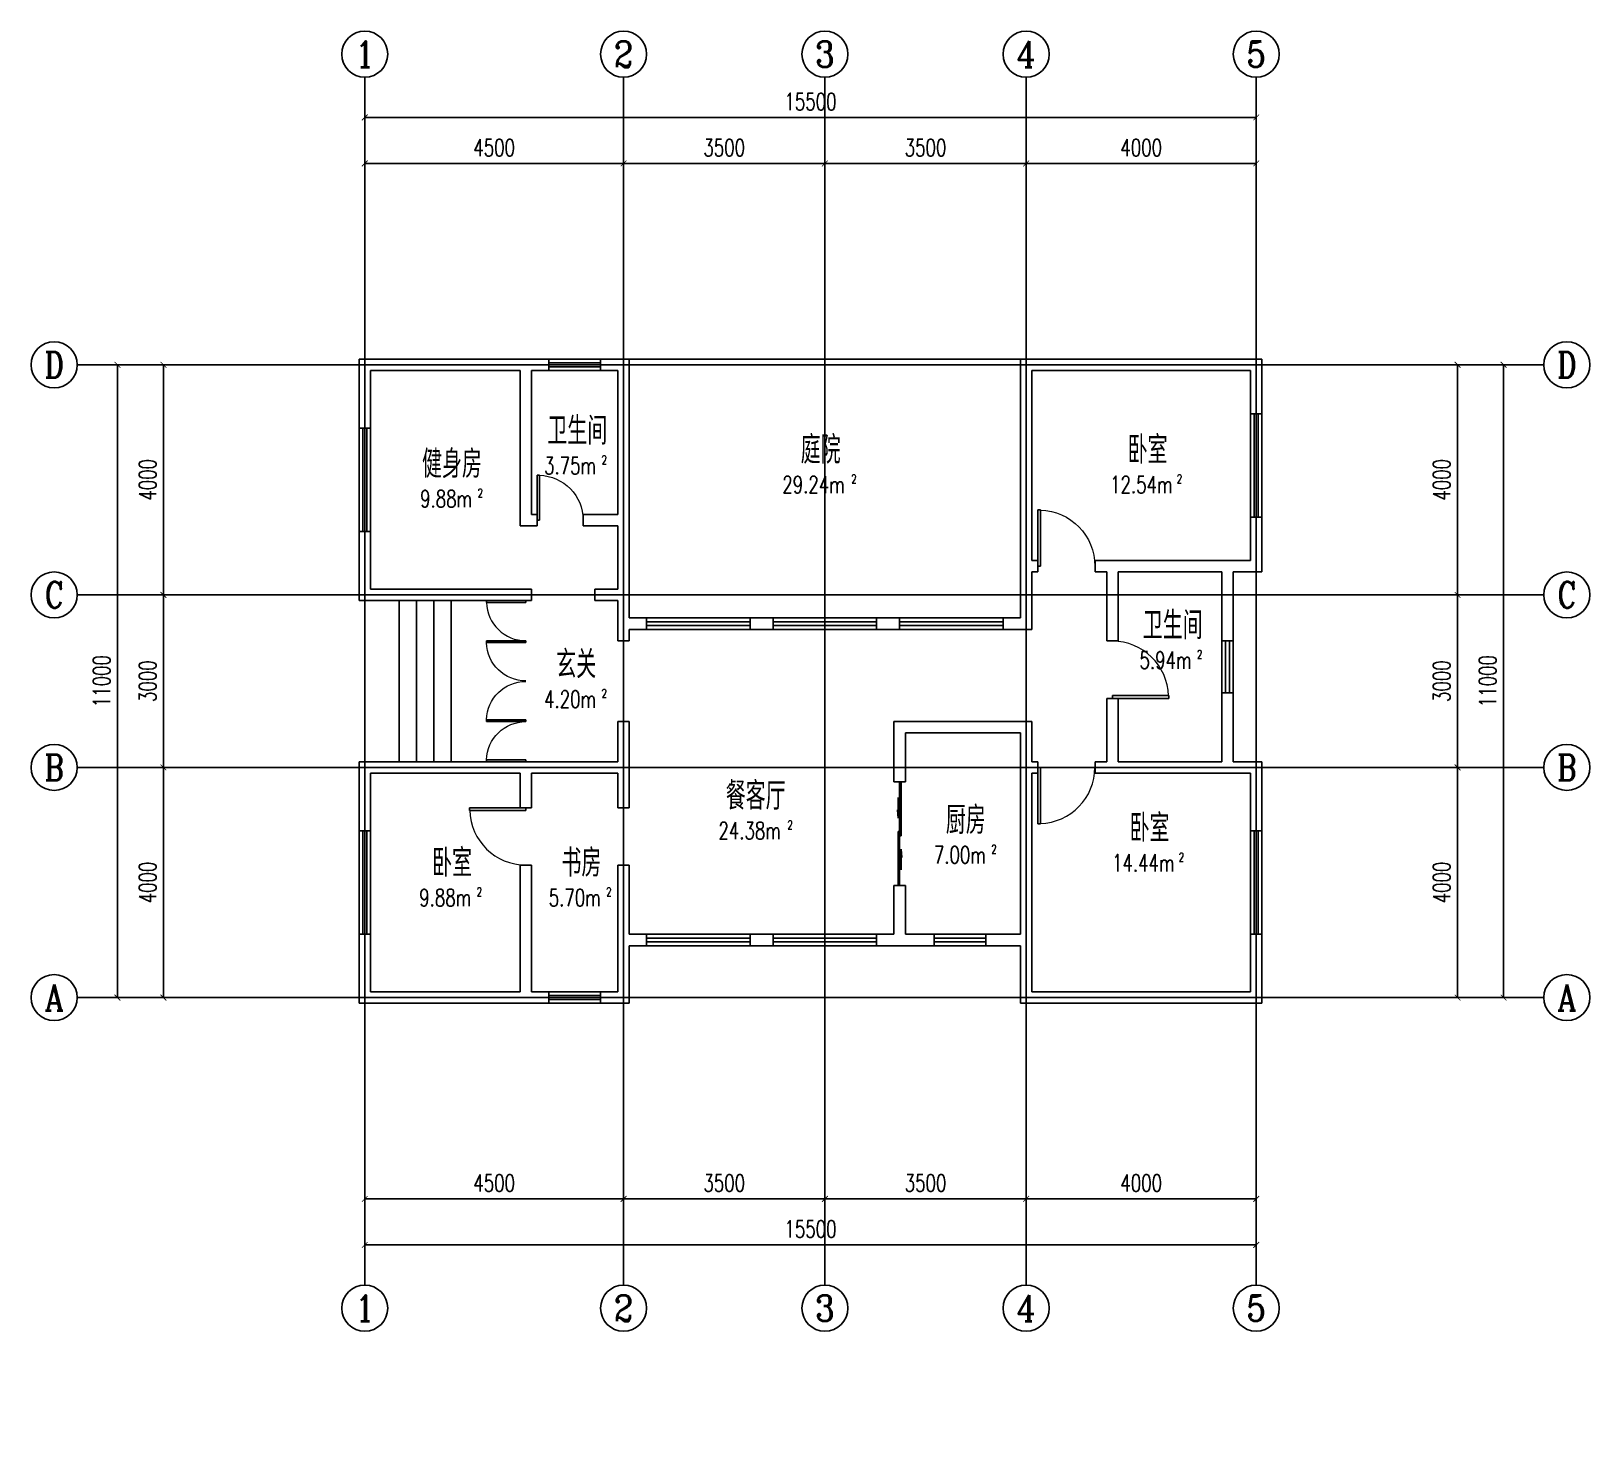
# Model space of a CAD drawing. Header units: millimetres. Extents: x -5963 to 21137, y 5826 to 30332.
import ezdxf
from ezdxf.enums import TextEntityAlignment as Align

# ---------------------------------------------------------------- set-up
doc = ezdxf.new("R2010")
doc.units = ezdxf.units.MM
doc.linetypes.add('DASH', pattern=[0.35, 0.25, -0.1])
for name, color, linetype in [('HT-A-AXIS-F01-NEW', 3, 'Continuous'), ('HT-A-AXIS-TEXT-F01-NEW', 7, 'Continuous'), ('HT-A-NOPLOT-F01-NEW', 1, 'Continuous'), ('HT-A-ROOM-F01-NEW', 7, 'Continuous'), ('HT-A-WALL-F01-NEW', 9, 'Continuous'), ('HT-A-WIND-F01-NEW', 4, 'Continuous')]:
    doc.layers.add(name, color=color, linetype=linetype)
doc.styles.add('_TCH_AXIS', font='COMPLEX', dxfattribs={"bigfont": 'GBCBIG'})
doc.styles.add('_TCH_DIM_T3', font='SIMPLEX', dxfattribs={"width": 0.71, "bigfont": 'GBCBIG'})
doc.styles.add('_TCH_SPACE', font='SIMPLEX', dxfattribs={"bigfont": 'GBCBIG'})
doc.styles.add('COMPLEX', font='COMPLEX')
doc.dimstyles.new('_TCH_ARCH&&100', dxfattribs={"dimtxt": 297.5, "dimasz": 100, "dimexe": 250, "dimexo": 300, "dimgap": 126.25, "dimtad": 1, "dimdec": 0, "dimzin": 0, "dimdsep": 46, "dimtxsty": '_TCH_DIM_T3', "dimblk": 'ARCHTICK', "dimcen": 0.09, "dimclrt": 7, "dimazin": 2, "dimtfac": 1, "dimtdec": 0, "dimtix": 1, "dimtmove": 2, "dimatfit": 3, "dimfxl": 100, "dimtolj": 1, "dimtzin": 0, "dimarcsym": 0})

# ---------------------------------------------------------------- blocks, each defined once
blk = doc.blocks.new('_ArchTick')
at = {"color": 0, "linetype": 'ByBlock', "const_width": 0.15}
blk.add_lwpolyline([(-0.5, -0.5), (0.5, 0.5)], dxfattribs=at)
blk = doc.blocks.new('*D9')
at = {"layer": 'Defpoints', "color": 0, "transparency": 16777216}
for p in [(16337.28, 17532.46), (18837.28, 17532.46), (16337.28, 13532.46)]:
    blk.add_point(p, dxfattribs=at)
at = {"layer": 'HT-A-AXIS-F01-NEW', "color": 0, "lineweight": -2, "transparency": 16777216}
for p, q in [((16637.28, 17532.46), (19087.28, 17532.46)), ((18837.28, 13532.46), (18837.28, 17532.46)), ((16637.28, 13532.46), (19087.28, 13532.46))]:
    blk.add_line(p, q, dxfattribs=at)
at = {"layer": 'HT-A-AXIS-F01-NEW', "color": 0, "lineweight": -2, "transparency": 16777216, "xscale": 100, "yscale": 100, "zscale": 100}
for p, rotation in [((18837.28, 17532.46), 90), ((18837.28, 13532.46), 270)]:
    blk.add_blockref('_ArchTick', p, dxfattribs=dict(at, rotation=rotation))
at = {"layer": 'HT-A-AXIS-F01-NEW', "color": 7, "transparency": 16777216, "insert": (18562.28, 15532.46), "char_height": 297.5, "attachment_point": 5, "rotation": 90, "style": '_TCH_DIM_T3'}
blk.add_mtext('\\A1;4000', dxfattribs=at)
blk = doc.blocks.new('*D10')
at = {"layer": 'Defpoints', "color": 0, "transparency": 16777216}
for p in [(16337.28, 20532.46), (18837.28, 20532.46), (16337.28, 17532.46)]:
    blk.add_point(p, dxfattribs=at)
at = {"layer": 'HT-A-AXIS-F01-NEW', "color": 0, "lineweight": -2, "transparency": 16777216}
for p, q in [((16637.28, 20532.46), (19087.28, 20532.46)), ((18837.28, 17532.46), (18837.28, 20532.46)), ((16637.28, 17532.46), (19087.28, 17532.46))]:
    blk.add_line(p, q, dxfattribs=at)
at = {"layer": 'HT-A-AXIS-F01-NEW', "color": 0, "lineweight": -2, "transparency": 16777216, "xscale": 100, "yscale": 100, "zscale": 100}
for p, rotation in [((18837.28, 20532.46), 90), ((18837.28, 17532.46), 270)]:
    blk.add_blockref('_ArchTick', p, dxfattribs=dict(at, rotation=rotation))
at = {"layer": 'HT-A-AXIS-F01-NEW', "color": 7, "transparency": 16777216, "insert": (18562.28, 19032.46), "char_height": 297.5, "attachment_point": 5, "rotation": 90, "style": '_TCH_DIM_T3'}
blk.add_mtext('\\A1;3000', dxfattribs=at)
blk = doc.blocks.new('*D11')
at = {"layer": 'Defpoints', "color": 0, "transparency": 16777216}
for p in [(16337.28, 24532.46), (18837.28, 24532.46), (16337.28, 20532.46)]:
    blk.add_point(p, dxfattribs=at)
at = {"layer": 'HT-A-AXIS-F01-NEW', "color": 0, "lineweight": -2, "transparency": 16777216}
for p, q in [((16637.28, 24532.46), (19087.28, 24532.46)), ((18837.28, 20532.46), (18837.28, 24532.46)), ((16637.28, 20532.46), (19087.28, 20532.46))]:
    blk.add_line(p, q, dxfattribs=at)
at = {"layer": 'HT-A-AXIS-F01-NEW', "color": 0, "lineweight": -2, "transparency": 16777216, "xscale": 100, "yscale": 100, "zscale": 100}
for p, rotation in [((18837.28, 24532.46), 90), ((18837.28, 20532.46), 270)]:
    blk.add_blockref('_ArchTick', p, dxfattribs=dict(at, rotation=rotation))
at = {"layer": 'HT-A-AXIS-F01-NEW', "color": 7, "transparency": 16777216, "insert": (18562.28, 22532.46), "char_height": 297.5, "attachment_point": 5, "rotation": 90, "style": '_TCH_DIM_T3'}
blk.add_mtext('\\A1;4000', dxfattribs=at)
blk = doc.blocks.new('*D12')
at = {"layer": 'Defpoints', "color": 0, "transparency": 16777216}
for p in [(16337.28, 24532.46), (19637.28, 24532.46), (16337.28, 13532.46)]:
    blk.add_point(p, dxfattribs=at)
at = {"layer": 'HT-A-AXIS-F01-NEW', "color": 0, "lineweight": -2, "transparency": 16777216}
for p, q in [((16637.28, 24532.46), (19887.28, 24532.46)), ((19637.28, 13532.46), (19637.28, 24532.46)), ((16637.28, 13532.46), (19887.28, 13532.46))]:
    blk.add_line(p, q, dxfattribs=at)
at = {"layer": 'HT-A-AXIS-F01-NEW', "color": 0, "lineweight": -2, "transparency": 16777216, "xscale": 100, "yscale": 100, "zscale": 100}
for p, rotation in [((19637.28, 24532.46), 90), ((19637.28, 13532.46), 270)]:
    blk.add_blockref('_ArchTick', p, dxfattribs=dict(at, rotation=rotation))
at = {"layer": 'HT-A-AXIS-F01-NEW', "color": 7, "transparency": 16777216, "insert": (19362.28, 19032.46), "char_height": 297.5, "attachment_point": 5, "rotation": 90, "style": '_TCH_DIM_T3'}
blk.add_mtext('\\A1;11000', dxfattribs=at)
blk = doc.blocks.new('*D13')
at = {"layer": 'Defpoints', "color": 0, "transparency": 16777216}
for p in [(-3662.72, 17532.46), (-1162.72, 17532.46), (-1162.72, 13532.46)]:
    blk.add_point(p, dxfattribs=at)
at = {"layer": 'HT-A-AXIS-F01-NEW', "color": 0, "lineweight": -2, "transparency": 16777216}
for p, q in [((-1462.72, 17532.46), (-3912.72, 17532.46)), ((-3662.72, 13532.46), (-3662.72, 17532.46)), ((-1462.72, 13532.46), (-3912.72, 13532.46))]:
    blk.add_line(p, q, dxfattribs=at)
at = {"layer": 'HT-A-AXIS-F01-NEW', "color": 0, "lineweight": -2, "transparency": 16777216, "xscale": 100, "yscale": 100, "zscale": 100}
for p, rotation in [((-3662.72, 17532.46), 90), ((-3662.72, 13532.46), 270)]:
    blk.add_blockref('_ArchTick', p, dxfattribs=dict(at, rotation=rotation))
at = {"layer": 'HT-A-AXIS-F01-NEW', "color": 7, "transparency": 16777216, "insert": (-3937.72, 15532.46), "char_height": 297.5, "attachment_point": 5, "rotation": 90, "style": '_TCH_DIM_T3'}
blk.add_mtext('\\A1;4000', dxfattribs=at)
blk = doc.blocks.new('*D14')
at = {"layer": 'Defpoints', "color": 0, "transparency": 16777216}
for p in [(-3662.72, 20532.46), (-1162.72, 20532.46), (-1162.72, 17532.46)]:
    blk.add_point(p, dxfattribs=at)
at = {"layer": 'HT-A-AXIS-F01-NEW', "color": 0, "lineweight": -2, "transparency": 16777216}
for p, q in [((-1462.72, 20532.46), (-3912.72, 20532.46)), ((-3662.72, 17532.46), (-3662.72, 20532.46)), ((-1462.72, 17532.46), (-3912.72, 17532.46))]:
    blk.add_line(p, q, dxfattribs=at)
at = {"layer": 'HT-A-AXIS-F01-NEW', "color": 0, "lineweight": -2, "transparency": 16777216, "xscale": 100, "yscale": 100, "zscale": 100}
for p, rotation in [((-3662.72, 20532.46), 90), ((-3662.72, 17532.46), 270)]:
    blk.add_blockref('_ArchTick', p, dxfattribs=dict(at, rotation=rotation))
at = {"layer": 'HT-A-AXIS-F01-NEW', "color": 7, "transparency": 16777216, "insert": (-3937.72, 19032.46), "char_height": 297.5, "attachment_point": 5, "rotation": 90, "style": '_TCH_DIM_T3'}
blk.add_mtext('\\A1;3000', dxfattribs=at)
blk = doc.blocks.new('*D15')
at = {"layer": 'Defpoints', "color": 0, "transparency": 16777216}
for p in [(-3662.72, 24532.46), (-1162.72, 24532.46), (-1162.72, 20532.46)]:
    blk.add_point(p, dxfattribs=at)
at = {"layer": 'HT-A-AXIS-F01-NEW', "color": 0, "lineweight": -2, "transparency": 16777216}
for p, q in [((-1462.72, 24532.46), (-3912.72, 24532.46)), ((-3662.72, 20532.46), (-3662.72, 24532.46)), ((-1462.72, 20532.46), (-3912.72, 20532.46))]:
    blk.add_line(p, q, dxfattribs=at)
at = {"layer": 'HT-A-AXIS-F01-NEW', "color": 0, "lineweight": -2, "transparency": 16777216, "xscale": 100, "yscale": 100, "zscale": 100}
for p, rotation in [((-3662.72, 24532.46), 90), ((-3662.72, 20532.46), 270)]:
    blk.add_blockref('_ArchTick', p, dxfattribs=dict(at, rotation=rotation))
at = {"layer": 'HT-A-AXIS-F01-NEW', "color": 7, "transparency": 16777216, "insert": (-3937.72, 22532.46), "char_height": 297.5, "attachment_point": 5, "rotation": 90, "style": '_TCH_DIM_T3'}
blk.add_mtext('\\A1;4000', dxfattribs=at)
blk = doc.blocks.new('*D16')
at = {"layer": 'Defpoints', "color": 0, "transparency": 16777216}
for p in [(-4462.72, 24532.46), (-1162.72, 24532.46), (-1162.72, 13532.46)]:
    blk.add_point(p, dxfattribs=at)
at = {"layer": 'HT-A-AXIS-F01-NEW', "color": 0, "lineweight": -2, "transparency": 16777216}
for p, q in [((-1462.72, 24532.46), (-4712.72, 24532.46)), ((-4462.72, 13532.46), (-4462.72, 24532.46)), ((-1462.72, 13532.46), (-4712.72, 13532.46))]:
    blk.add_line(p, q, dxfattribs=at)
at = {"layer": 'HT-A-AXIS-F01-NEW', "color": 0, "lineweight": -2, "transparency": 16777216, "xscale": 100, "yscale": 100, "zscale": 100}
for p, rotation in [((-4462.72, 24532.46), 90), ((-4462.72, 13532.46), 270)]:
    blk.add_blockref('_ArchTick', p, dxfattribs=dict(at, rotation=rotation))
at = {"layer": 'HT-A-AXIS-F01-NEW', "color": 7, "transparency": 16777216, "insert": (-4737.72, 19032.46), "char_height": 297.5, "attachment_point": 5, "rotation": 90, "style": '_TCH_DIM_T3'}
blk.add_mtext('\\A1;11000', dxfattribs=at)
blk = doc.blocks.new('*D17')
at = {"layer": 'Defpoints', "color": 0, "transparency": 16777216}
for p in [(4337.28, 28032.46), (-162.72, 25532.46), (4337.28, 25532.46)]:
    blk.add_point(p, dxfattribs=at)
at = {"layer": 'HT-A-AXIS-F01-NEW', "color": 0, "lineweight": -2, "transparency": 16777216}
for p, q in [((-162.72, 25832.46), (-162.72, 28282.46)), ((4337.28, 25832.46), (4337.28, 28282.46)), ((-162.72, 28032.46), (4337.28, 28032.46))]:
    blk.add_line(p, q, dxfattribs=at)
at = {"layer": 'HT-A-AXIS-F01-NEW', "color": 0, "lineweight": -2, "transparency": 16777216, "xscale": 100, "yscale": 100, "zscale": 100, "rotation": 180}
blk.add_blockref('_ArchTick', (-162.72, 28032.46), dxfattribs=at)
at = {"layer": 'HT-A-AXIS-F01-NEW', "color": 0, "lineweight": -2, "transparency": 16777216, "xscale": 100, "yscale": 100, "zscale": 100}
blk.add_blockref('_ArchTick', (4337.28, 28032.46), dxfattribs=at)
at = {"layer": 'HT-A-AXIS-F01-NEW', "color": 7, "transparency": 16777216, "insert": (2087.28, 28307.46), "char_height": 297.5, "attachment_point": 5, "style": '_TCH_DIM_T3'}
blk.add_mtext('\\A1;4500', dxfattribs=at)
blk = doc.blocks.new('*D18')
at = {"layer": 'Defpoints', "color": 0, "transparency": 16777216}
for p in [(7837.28, 28032.46), (4337.28, 25532.46), (7837.28, 25532.46)]:
    blk.add_point(p, dxfattribs=at)
at = {"layer": 'HT-A-AXIS-F01-NEW', "color": 0, "lineweight": -2, "transparency": 16777216}
for p, q in [((4337.28, 25832.46), (4337.28, 28282.46)), ((7837.28, 25832.46), (7837.28, 28282.46)), ((4337.28, 28032.46), (7837.28, 28032.46))]:
    blk.add_line(p, q, dxfattribs=at)
at = {"layer": 'HT-A-AXIS-F01-NEW', "color": 0, "lineweight": -2, "transparency": 16777216, "xscale": 100, "yscale": 100, "zscale": 100, "rotation": 180}
blk.add_blockref('_ArchTick', (4337.28, 28032.46), dxfattribs=at)
at = {"layer": 'HT-A-AXIS-F01-NEW', "color": 0, "lineweight": -2, "transparency": 16777216, "xscale": 100, "yscale": 100, "zscale": 100}
blk.add_blockref('_ArchTick', (7837.28, 28032.46), dxfattribs=at)
at = {"layer": 'HT-A-AXIS-F01-NEW', "color": 7, "transparency": 16777216, "insert": (6087.28, 28307.46), "char_height": 297.5, "attachment_point": 5, "style": '_TCH_DIM_T3'}
blk.add_mtext('\\A1;3500', dxfattribs=at)
blk = doc.blocks.new('*D19')
at = {"layer": 'Defpoints', "color": 0, "transparency": 16777216}
for p in [(11337.28, 28032.46), (7837.28, 25532.46), (11337.28, 25532.46)]:
    blk.add_point(p, dxfattribs=at)
at = {"layer": 'HT-A-AXIS-F01-NEW', "color": 0, "lineweight": -2, "transparency": 16777216}
for p, q in [((7837.28, 25832.46), (7837.28, 28282.46)), ((11337.28, 25832.46), (11337.28, 28282.46)), ((7837.28, 28032.46), (11337.28, 28032.46))]:
    blk.add_line(p, q, dxfattribs=at)
at = {"layer": 'HT-A-AXIS-F01-NEW', "color": 0, "lineweight": -2, "transparency": 16777216, "xscale": 100, "yscale": 100, "zscale": 100, "rotation": 180}
blk.add_blockref('_ArchTick', (7837.28, 28032.46), dxfattribs=at)
at = {"layer": 'HT-A-AXIS-F01-NEW', "color": 0, "lineweight": -2, "transparency": 16777216, "xscale": 100, "yscale": 100, "zscale": 100}
blk.add_blockref('_ArchTick', (11337.28, 28032.46), dxfattribs=at)
at = {"layer": 'HT-A-AXIS-F01-NEW', "color": 7, "transparency": 16777216, "insert": (9587.28, 28307.46), "char_height": 297.5, "attachment_point": 5, "style": '_TCH_DIM_T3'}
blk.add_mtext('\\A1;3500', dxfattribs=at)
blk = doc.blocks.new('*D20')
at = {"layer": 'Defpoints', "color": 0, "transparency": 16777216}
for p in [(15337.28, 28032.46), (11337.28, 25532.46), (15337.28, 25532.46)]:
    blk.add_point(p, dxfattribs=at)
at = {"layer": 'HT-A-AXIS-F01-NEW', "color": 0, "lineweight": -2, "transparency": 16777216}
for p, q in [((11337.28, 25832.46), (11337.28, 28282.46)), ((15337.28, 25832.46), (15337.28, 28282.46)), ((11337.28, 28032.46), (15337.28, 28032.46))]:
    blk.add_line(p, q, dxfattribs=at)
at = {"layer": 'HT-A-AXIS-F01-NEW', "color": 0, "lineweight": -2, "transparency": 16777216, "xscale": 100, "yscale": 100, "zscale": 100, "rotation": 180}
blk.add_blockref('_ArchTick', (11337.28, 28032.46), dxfattribs=at)
at = {"layer": 'HT-A-AXIS-F01-NEW', "color": 0, "lineweight": -2, "transparency": 16777216, "xscale": 100, "yscale": 100, "zscale": 100}
blk.add_blockref('_ArchTick', (15337.28, 28032.46), dxfattribs=at)
at = {"layer": 'HT-A-AXIS-F01-NEW', "color": 7, "transparency": 16777216, "insert": (13337.28, 28307.46), "char_height": 297.5, "attachment_point": 5, "style": '_TCH_DIM_T3'}
blk.add_mtext('\\A1;4000', dxfattribs=at)
blk = doc.blocks.new('*D21')
at = {"layer": 'Defpoints', "color": 0, "transparency": 16777216}
for p in [(15337.28, 28832.46), (-162.72, 25532.46), (15337.28, 25532.46)]:
    blk.add_point(p, dxfattribs=at)
at = {"layer": 'HT-A-AXIS-F01-NEW', "color": 0, "lineweight": -2, "transparency": 16777216}
for p, q in [((-162.72, 25832.46), (-162.72, 29082.46)), ((15337.28, 25832.46), (15337.28, 29082.46)), ((-162.72, 28832.46), (15337.28, 28832.46))]:
    blk.add_line(p, q, dxfattribs=at)
at = {"layer": 'HT-A-AXIS-F01-NEW', "color": 0, "lineweight": -2, "transparency": 16777216, "xscale": 100, "yscale": 100, "zscale": 100, "rotation": 180}
blk.add_blockref('_ArchTick', (-162.72, 28832.46), dxfattribs=at)
at = {"layer": 'HT-A-AXIS-F01-NEW', "color": 0, "lineweight": -2, "transparency": 16777216, "xscale": 100, "yscale": 100, "zscale": 100}
blk.add_blockref('_ArchTick', (15337.28, 28832.46), dxfattribs=at)
at = {"layer": 'HT-A-AXIS-F01-NEW', "color": 7, "transparency": 16777216, "insert": (7587.28, 29107.46), "char_height": 297.5, "attachment_point": 5, "style": '_TCH_DIM_T3'}
blk.add_mtext('\\A1;15500', dxfattribs=at)
blk = doc.blocks.new('*D22')
at = {"layer": 'Defpoints', "color": 0, "transparency": 16777216}
for p in [(-162.72, 12532.46), (4337.28, 12532.46), (4337.28, 10032.46)]:
    blk.add_point(p, dxfattribs=at)
at = {"layer": 'HT-A-AXIS-F01-NEW', "color": 0, "lineweight": -2, "transparency": 16777216}
for p, q in [((-162.72, 12232.46), (-162.72, 9782.46)), ((4337.28, 12232.46), (4337.28, 9782.46)), ((-162.72, 10032.46), (4337.28, 10032.46))]:
    blk.add_line(p, q, dxfattribs=at)
at = {"layer": 'HT-A-AXIS-F01-NEW', "color": 0, "lineweight": -2, "transparency": 16777216, "xscale": 100, "yscale": 100, "zscale": 100, "rotation": 180}
blk.add_blockref('_ArchTick', (-162.72, 10032.46), dxfattribs=at)
at = {"layer": 'HT-A-AXIS-F01-NEW', "color": 0, "lineweight": -2, "transparency": 16777216, "xscale": 100, "yscale": 100, "zscale": 100}
blk.add_blockref('_ArchTick', (4337.28, 10032.46), dxfattribs=at)
at = {"layer": 'HT-A-AXIS-F01-NEW', "color": 7, "transparency": 16777216, "insert": (2087.28, 10307.46), "char_height": 297.5, "attachment_point": 5, "style": '_TCH_DIM_T3'}
blk.add_mtext('\\A1;4500', dxfattribs=at)
blk = doc.blocks.new('*D23')
at = {"layer": 'Defpoints', "color": 0, "transparency": 16777216}
for p in [(4337.28, 12532.46), (7837.28, 12532.46), (7837.28, 10032.46)]:
    blk.add_point(p, dxfattribs=at)
at = {"layer": 'HT-A-AXIS-F01-NEW', "color": 0, "lineweight": -2, "transparency": 16777216}
for p, q in [((4337.28, 12232.46), (4337.28, 9782.46)), ((7837.28, 12232.46), (7837.28, 9782.46)), ((4337.28, 10032.46), (7837.28, 10032.46))]:
    blk.add_line(p, q, dxfattribs=at)
at = {"layer": 'HT-A-AXIS-F01-NEW', "color": 0, "lineweight": -2, "transparency": 16777216, "xscale": 100, "yscale": 100, "zscale": 100, "rotation": 180}
blk.add_blockref('_ArchTick', (4337.28, 10032.46), dxfattribs=at)
at = {"layer": 'HT-A-AXIS-F01-NEW', "color": 0, "lineweight": -2, "transparency": 16777216, "xscale": 100, "yscale": 100, "zscale": 100}
blk.add_blockref('_ArchTick', (7837.28, 10032.46), dxfattribs=at)
at = {"layer": 'HT-A-AXIS-F01-NEW', "color": 7, "transparency": 16777216, "insert": (6087.28, 10307.46), "char_height": 297.5, "attachment_point": 5, "style": '_TCH_DIM_T3'}
blk.add_mtext('\\A1;3500', dxfattribs=at)
blk = doc.blocks.new('*D24')
at = {"layer": 'Defpoints', "color": 0, "transparency": 16777216}
for p in [(7837.28, 12532.46), (11337.28, 12532.46), (11337.28, 10032.46)]:
    blk.add_point(p, dxfattribs=at)
at = {"layer": 'HT-A-AXIS-F01-NEW', "color": 0, "lineweight": -2, "transparency": 16777216}
for p, q in [((7837.28, 12232.46), (7837.28, 9782.46)), ((11337.28, 12232.46), (11337.28, 9782.46)), ((7837.28, 10032.46), (11337.28, 10032.46))]:
    blk.add_line(p, q, dxfattribs=at)
at = {"layer": 'HT-A-AXIS-F01-NEW', "color": 0, "lineweight": -2, "transparency": 16777216, "xscale": 100, "yscale": 100, "zscale": 100, "rotation": 180}
blk.add_blockref('_ArchTick', (7837.28, 10032.46), dxfattribs=at)
at = {"layer": 'HT-A-AXIS-F01-NEW', "color": 0, "lineweight": -2, "transparency": 16777216, "xscale": 100, "yscale": 100, "zscale": 100}
blk.add_blockref('_ArchTick', (11337.28, 10032.46), dxfattribs=at)
at = {"layer": 'HT-A-AXIS-F01-NEW', "color": 7, "transparency": 16777216, "insert": (9587.28, 10307.46), "char_height": 297.5, "attachment_point": 5, "style": '_TCH_DIM_T3'}
blk.add_mtext('\\A1;3500', dxfattribs=at)
blk = doc.blocks.new('*D25')
at = {"layer": 'Defpoints', "color": 0, "transparency": 16777216}
for p in [(11337.28, 12532.46), (15337.28, 12532.46), (15337.28, 10032.46)]:
    blk.add_point(p, dxfattribs=at)
at = {"layer": 'HT-A-AXIS-F01-NEW', "color": 0, "lineweight": -2, "transparency": 16777216}
for p, q in [((11337.28, 12232.46), (11337.28, 9782.46)), ((15337.28, 12232.46), (15337.28, 9782.46)), ((11337.28, 10032.46), (15337.28, 10032.46))]:
    blk.add_line(p, q, dxfattribs=at)
at = {"layer": 'HT-A-AXIS-F01-NEW', "color": 0, "lineweight": -2, "transparency": 16777216, "xscale": 100, "yscale": 100, "zscale": 100, "rotation": 180}
blk.add_blockref('_ArchTick', (11337.28, 10032.46), dxfattribs=at)
at = {"layer": 'HT-A-AXIS-F01-NEW', "color": 0, "lineweight": -2, "transparency": 16777216, "xscale": 100, "yscale": 100, "zscale": 100}
blk.add_blockref('_ArchTick', (15337.28, 10032.46), dxfattribs=at)
at = {"layer": 'HT-A-AXIS-F01-NEW', "color": 7, "transparency": 16777216, "insert": (13337.28, 10307.46), "char_height": 297.5, "attachment_point": 5, "style": '_TCH_DIM_T3'}
blk.add_mtext('\\A1;4000', dxfattribs=at)
blk = doc.blocks.new('*D26')
at = {"layer": 'Defpoints', "color": 0, "transparency": 16777216}
for p in [(-162.72, 12532.46), (15337.28, 12532.46), (15337.28, 9232.46)]:
    blk.add_point(p, dxfattribs=at)
at = {"layer": 'HT-A-AXIS-F01-NEW', "color": 0, "lineweight": -2, "transparency": 16777216}
for p, q in [((-162.72, 12232.46), (-162.72, 8982.46)), ((15337.28, 12232.46), (15337.28, 8982.46)), ((-162.72, 9232.46), (15337.28, 9232.46))]:
    blk.add_line(p, q, dxfattribs=at)
at = {"layer": 'HT-A-AXIS-F01-NEW', "color": 0, "lineweight": -2, "transparency": 16777216, "xscale": 100, "yscale": 100, "zscale": 100, "rotation": 180}
blk.add_blockref('_ArchTick', (-162.72, 9232.46), dxfattribs=at)
at = {"layer": 'HT-A-AXIS-F01-NEW', "color": 0, "lineweight": -2, "transparency": 16777216, "xscale": 100, "yscale": 100, "zscale": 100}
blk.add_blockref('_ArchTick', (15337.28, 9232.46), dxfattribs=at)
at = {"layer": 'HT-A-AXIS-F01-NEW', "color": 7, "transparency": 16777216, "insert": (7587.28, 9507.46), "char_height": 297.5, "attachment_point": 5, "style": '_TCH_DIM_T3'}
blk.add_mtext('\\A1;15500', dxfattribs=at)
blk = doc.blocks.new('$DorLib2D$00000002')
for p, q in [((-0.5, 0), (-0.5, 0.49)), ((-0.48, 0.49), (-0.5, 0.49)), ((-0.48, 0), (-0.48, 0.49)), ((0.48, 0), (0.48, 0.49)), ((0.48, 0.49), (0.5, 0.49)), ((0.5, 0), (0.5, 0.49)), ((-0.5, 0), (-0.48, 0)), ((0.5, 0), (0.48, 0))]:
    blk.add_line(p, q)
at = {"lineweight": 13}
for centre, start, end in [((-0.49, 0), 0, 88.53), ((0.49, 0), 91.47, 180)]:
    blk.add_arc(centre, 0.487, start, end, dxfattribs=at)
blk = doc.blocks.new('$DorLib2D$00000001')
for p, q in [((0.45, 0.98), (0.5, 0.98)), ((0.45, 0), (0.45, 0.98)), ((0.5, 0), (0.5, 0.98)), ((0.5, 0), (0.45, 0))]:
    blk.add_line(p, q)
at = {"lineweight": 13}
blk.add_arc((0.48, 0), 0.975, 91.47, 180, dxfattribs=at)
blk = doc.blocks.new('$DorLib2D$00000131')
at = {"color": 0, "linetype": 'Continuous'}
for p, q in [((0.15, 0.13), (0.23, 0.2)), ((0.23, 0.2), (0.23, 0.13)), ((-0.5, 0.13), (-0.5, 0)), ((0.02, 0.13), (-0.5, 0.13)), ((-0.5, 0), (0.02, 0)), ((-0.02, 0), (0.5, 0)), ((-0.02, -0.13), (-0.02, 0)), ((0.02, 0), (0.02, 0.13)), ((0.35, 0.13), (0.15, 0.13)), ((0.5, 0), (0.5, -0.13)), ((-0.35, -0.13), (-0.15, -0.13)), ((-0.23, -0.2), (-0.23, -0.13)), ((-0.15, -0.13), (-0.23, -0.2)), ((0.5, -0.13), (-0.02, -0.13))]:
    blk.add_line(p, q, dxfattribs=at)
blk = doc.blocks.new('_AXISO')
blk.add_circle((0, 0), 0.5)
at = {"layer": 'HT-A-AXIS-TEXT-F01-NEW', "style": 'COMPLEX', "width": 1.04}
blk.add_attdef('A', text='', height=0.56, dxfattribs=at).set_placement((-0.25, -0.28), (0.25, -0.28), align=Align.FIT)
blk = doc.blocks.new('$TCHSYS$WIN2D')
for p, q in [((-0.5, 0.5), (0.5, 0.5)), ((-0.5, 0.5), (-0.5, -0.5)), ((0.5, 0.5), (0.5, -0.5)), ((0.5, 0.17), (-0.5, 0.17)), ((0.5, -0.17), (-0.5, -0.17)), ((-0.5, -0.5), (0.5, -0.5))]:
    blk.add_line(p, q)

msp = doc.modelspace()

# ---------------------------------------------------------------- linework, layer by layer
for points in [[(4437.28, 24632.46), (11237.28, 24632.46)], [(437.28, 20432.46), (437.28, 17632.46)], [(737.28, 20432.46), (737.28, 17632.46)], [(1037.28, 20432.46), (1037.28, 17632.46)], [(1337.28, 20432.46), (1337.28, 17632.46)]]:
    msp.add_lwpolyline(points)
at = {"layer": 'HT-A-AXIS-F01-NEW'}
for p, q in [((-162.72, 25532.46), (-162.72, 29532.46)), ((4337.28, 25532.46), (4337.28, 29532.46)), ((7837.28, 25532.46), (7837.28, 29532.46)), ((11337.28, 25532.46), (11337.28, 29532.46)), ((15337.28, 25532.46), (15337.28, 29532.46)), ((-1162.72, 24532.46), (-5162.72, 24532.46)), ((16337.28, 24532.46), (20337.28, 24532.46)), ((-1162.72, 20532.46), (-5162.72, 20532.46)), ((16337.28, 20532.46), (20337.28, 20532.46)), ((-1162.72, 17532.46), (-5162.72, 17532.46)), ((16337.28, 17532.46), (20337.28, 17532.46)), ((-1162.72, 13532.46), (-5162.72, 13532.46)), ((16337.28, 13532.46), (20337.28, 13532.46)), ((-162.72, 12532.46), (-162.72, 8532.46)), ((4337.28, 12532.46), (4337.28, 8532.46)), ((7837.28, 12532.46), (7837.28, 8532.46)), ((11337.28, 12532.46), (11337.28, 8532.46)), ((15337.28, 12532.46), (15337.28, 8532.46))]:
    msp.add_line(p, q, dxfattribs=at)
at = {"layer": 'HT-A-NOPLOT-F01-NEW'}
for p, q in [((-162.72, 12532.46), (-162.72, 25532.46)), ((4337.28, 12532.46), (4337.28, 25532.46)), ((7837.28, 12532.46), (7837.28, 25532.46)), ((11337.28, 12532.46), (11337.28, 25532.46)), ((15337.28, 12532.46), (15337.28, 25532.46)), ((-1162.72, 24532.46), (16337.28, 24532.46)), ((-1162.72, 20532.46), (16337.28, 20532.46)), ((-1162.72, 17532.46), (16337.28, 17532.46)), ((-1162.72, 13532.46), (16337.28, 13532.46))]:
    msp.add_line(p, q, dxfattribs=at)
at = {"layer": 'HT-A-WALL-F01-NEW'}
for p, q in [((-262.72, 24632.46), (-262.72, 23432.46)), ((2637.28, 24632.46), (-262.72, 24632.46)), ((-62.72, 23432.46), (-62.72, 24432.46)), ((2537.28, 24432.46), (-62.72, 24432.46)), ((2537.28, 21732.46), (2537.28, 24432.46)), ((3037.28, 24632.46), (2637.28, 24632.46)), ((2737.28, 24432.46), (3037.28, 24432.46)), ((2737.28, 21932.46), (2737.28, 24432.46)), ((3037.28, 24432.46), (3037.28, 24632.46)), ((4437.28, 24632.46), (3937.28, 24632.46)), ((3937.28, 24632.46), (3937.28, 24432.46)), ((3937.28, 24432.46), (4237.28, 24432.46)), ((4237.28, 21932.46), (4237.28, 24432.46)), ((4437.28, 21832.46), (4437.28, 24632.46)), ((15437.28, 24632.46), (11237.28, 24632.46)), ((11237.28, 24632.46), (11237.28, 21032.46)), ((15237.28, 24432.46), (11437.28, 24432.46)), ((11437.28, 24432.46), (11437.28, 21132.46)), ((15237.28, 24432.46), (15237.28, 23682.46)), ((15437.28, 23682.46), (15437.28, 24632.46)), ((15237.28, 23682.46), (15437.28, 23682.46)), ((-262.72, 23432.46), (-62.72, 23432.46)), ((2537.28, 21732.46), (2837.28, 21732.46)), ((2837.28, 21932.46), (2737.28, 21932.46)), ((2837.28, 21732.46), (2837.28, 21932.46)), ((4237.28, 21932.46), (3637.28, 21932.46)), ((3637.28, 21932.46), (3637.28, 21732.46)), ((3637.28, 21732.46), (4237.28, 21732.46)), ((4237.28, 20632.46), (4237.28, 21732.46)), ((4437.28, 20532.46), (4437.28, 21832.46)), ((15437.28, 21882.46), (15237.28, 21882.46)), ((15237.28, 21882.46), (15237.28, 21132.46)), ((15437.28, 20932.46), (15437.28, 21882.46)), ((-62.72, 21632.46), (-262.72, 21632.46)), ((-262.72, 21632.46), (-262.72, 20432.46)), ((-62.72, 20632.46), (-62.72, 21632.46)), ((11237.28, 21032.46), (11237.28, 20132.46)), ((11537.28, 21132.46), (11437.28, 21132.46)), ((11437.28, 20932.46), (11537.28, 20932.46)), ((11437.28, 20932.46), (11437.28, 19932.46)), ((11537.28, 20932.46), (11537.28, 21132.46)), ((12837.28, 21132.46), (12537.28, 21132.46)), ((12537.28, 21132.46), (12537.28, 20932.46)), ((12537.28, 20932.46), (12737.28, 20932.46)), ((12737.28, 20932.46), (12737.28, 19732.46)), ((12837.28, 21132.46), (14837.28, 21132.46)), ((12937.28, 20932.46), (14737.28, 20932.46)), ((12937.28, 19732.46), (12937.28, 20932.46)), ((14737.28, 20932.46), (14737.28, 19732.46)), ((14837.28, 21132.46), (15237.28, 21132.46)), ((14937.28, 20932.46), (15437.28, 20932.46)), ((14937.28, 19732.46), (14937.28, 20932.46)), ((-62.72, 20632.46), (2637.28, 20632.46)), ((2737.28, 20632.46), (2637.28, 20632.46)), ((2737.28, 20432.46), (2737.28, 20632.46)), ((4237.28, 20632.46), (3837.28, 20632.46)), ((3837.28, 20632.46), (3837.28, 20432.46)), ((-262.72, 20432.46), (2537.28, 20432.46)), ((2737.28, 20432.46), (2537.28, 20432.46)), ((3837.28, 20432.46), (4237.28, 20432.46)), ((4237.28, 20032.46), (4237.28, 20432.46)), ((4437.28, 20132.46), (4437.28, 20532.46)), ((4737.28, 20132.46), (4437.28, 20132.46)), ((4737.28, 19932.46), (4737.28, 20132.46)), ((6937.28, 20132.46), (6537.28, 20132.46)), ((6537.28, 20132.46), (6537.28, 19932.46)), ((6937.28, 19932.46), (6937.28, 20132.46)), ((9137.28, 20132.46), (8737.28, 20132.46)), ((8737.28, 20132.46), (8737.28, 19932.46)), ((9137.28, 19932.46), (9137.28, 20132.46)), ((11237.28, 20132.46), (10937.28, 20132.46)), ((10937.28, 20132.46), (10937.28, 19932.46)), ((4237.28, 19732.46), (4237.28, 20032.46)), ((4437.28, 19932.46), (4737.28, 19932.46)), ((4437.28, 19732.46), (4437.28, 19932.46)), ((6537.28, 19932.46), (6937.28, 19932.46)), ((8737.28, 19932.46), (9137.28, 19932.46)), ((10937.28, 19932.46), (11437.28, 19932.46)), ((4237.28, 19732.46), (4437.28, 19732.46)), ((12737.28, 19732.46), (12937.28, 19732.46)), ((14737.28, 19732.46), (14937.28, 19732.46)), ((12937.28, 18732.46), (12737.28, 18732.46)), ((12737.28, 18732.46), (12737.28, 17632.46)), ((12937.28, 17632.46), (12937.28, 18732.46)), ((14937.28, 18832.46), (14737.28, 18832.46)), ((14737.28, 18832.46), (14737.28, 17632.46)), ((14937.28, 17632.46), (14937.28, 18832.46)), ((4237.28, 17632.46), (4237.28, 18332.46)), ((4237.28, 18332.46), (4437.28, 18332.46)), ((4437.28, 17532.46), (4437.28, 18332.46)), ((11437.28, 18332.46), (9037.28, 18332.46)), ((9037.28, 18332.46), (9037.28, 17282.46)), ((11437.28, 17632.46), (11437.28, 18332.46)), ((11237.28, 18132.46), (9237.28, 18132.46)), ((9237.28, 17282.46), (9237.28, 18132.46)), ((11237.28, 17532.46), (11237.28, 18132.46)), ((-262.72, 17632.46), (-262.72, 16432.46)), ((2537.28, 17632.46), (-262.72, 17632.46)), ((2737.28, 17632.46), (2537.28, 17632.46)), ((4237.28, 17632.46), (2737.28, 17632.46)), ((11537.28, 17632.46), (11437.28, 17632.46)), ((11537.28, 17432.46), (11537.28, 17632.46)), ((12737.28, 17632.46), (12537.28, 17632.46)), ((12537.28, 17632.46), (12537.28, 17432.46)), ((14737.28, 17632.46), (12937.28, 17632.46)), ((15437.28, 17632.46), (14937.28, 17632.46)), ((15437.28, 16432.46), (15437.28, 17632.46)), ((-62.72, 16432.46), (-62.72, 17432.46)), ((2537.28, 17432.46), (-62.72, 17432.46)), ((2537.28, 17432.46), (2537.28, 16832.46)), ((4237.28, 17432.46), (2737.28, 17432.46)), ((2737.28, 16832.46), (2737.28, 17432.46)), ((4237.28, 17432.46), (4237.28, 16832.46)), ((4437.28, 16832.46), (4437.28, 17532.46)), ((11237.28, 14632.46), (11237.28, 17532.46)), ((11437.28, 17432.46), (11537.28, 17432.46)), ((11437.28, 14532.46), (11437.28, 17432.46)), ((12537.28, 17432.46), (12837.28, 17432.46)), ((14837.28, 17432.46), (12837.28, 17432.46)), ((15237.28, 17432.46), (14837.28, 17432.46)), ((15237.28, 17432.46), (15237.28, 16432.46)), ((9037.28, 17282.46), (9237.28, 17282.46)), ((2537.28, 16832.46), (2737.28, 16832.46)), ((4237.28, 16832.46), (4437.28, 16832.46)), ((-262.72, 16432.46), (-62.72, 16432.46)), ((15237.28, 16432.46), (15437.28, 16432.46)), ((2737.28, 15832.46), (2537.28, 15832.46)), ((2537.28, 15832.46), (2537.28, 13632.46)), ((2737.28, 13632.46), (2737.28, 15832.46)), ((4437.28, 15832.46), (4237.28, 15832.46)), ((4237.28, 15832.46), (4237.28, 14532.46)), ((4437.28, 14632.46), (4437.28, 15832.46)), ((9237.28, 15482.46), (9037.28, 15482.46)), ((9037.28, 15482.46), (9037.28, 14632.46)), ((9237.28, 14632.46), (9237.28, 15482.46)), ((-62.72, 14632.46), (-262.72, 14632.46)), ((-262.72, 14632.46), (-262.72, 13432.46)), ((-62.72, 13632.46), (-62.72, 14632.46)), ((4237.28, 13632.46), (4237.28, 14532.46)), ((4737.28, 14632.46), (4437.28, 14632.46)), ((4437.28, 13432.46), (4437.28, 14432.46)), ((4437.28, 14432.46), (4737.28, 14432.46)), ((4737.28, 14432.46), (4737.28, 14632.46)), ((6937.28, 14632.46), (6537.28, 14632.46)), ((6537.28, 14632.46), (6537.28, 14432.46)), ((6537.28, 14432.46), (6937.28, 14432.46)), ((6937.28, 14432.46), (6937.28, 14632.46)), ((9037.28, 14632.46), (8737.28, 14632.46)), ((8737.28, 14632.46), (8737.28, 14432.46)), ((8737.28, 14432.46), (9137.28, 14432.46)), ((9137.28, 14432.46), (9737.28, 14432.46)), ((9737.28, 14632.46), (9237.28, 14632.46)), ((9737.28, 14432.46), (9737.28, 14632.46)), ((11237.28, 14632.46), (10637.28, 14632.46)), ((10637.28, 14632.46), (10637.28, 14432.46)), ((10637.28, 14432.46), (11237.28, 14432.46)), ((11237.28, 13432.46), (11237.28, 14432.46)), ((11437.28, 13632.46), (11437.28, 14532.46)), ((15437.28, 14632.46), (15237.28, 14632.46)), ((15237.28, 14632.46), (15237.28, 13632.46)), ((15437.28, 13432.46), (15437.28, 14632.46)), ((-62.72, 13632.46), (2537.28, 13632.46)), ((3037.28, 13632.46), (2737.28, 13632.46)), ((3037.28, 13432.46), (3037.28, 13632.46)), ((4237.28, 13632.46), (3937.28, 13632.46)), ((3937.28, 13632.46), (3937.28, 13432.46)), ((11437.28, 13632.46), (15237.28, 13632.46)), ((-262.72, 13432.46), (2637.28, 13432.46)), ((2637.28, 13432.46), (3037.28, 13432.46)), ((3937.28, 13432.46), (4437.28, 13432.46)), ((11237.28, 13432.46), (15437.28, 13432.46))]:
    msp.add_line(p, q, dxfattribs=at)
at = {"layer": 'HT-A-WIND-F01-NEW', "linetype": 'DASH'}
for p, q in [((2737.28, 20632.46), (2737.28, 20432.46)), ((3837.28, 20432.46), (3837.28, 20632.46)), ((4437.28, 16832.46), (4237.28, 16832.46)), ((4237.28, 15832.46), (4437.28, 15832.46))]:
    msp.add_line(p, q, dxfattribs=at)

# ---------------------------------------------------------------- block references
at = {"layer": 'HT-A-AXIS-F01-NEW'}
ref = msp.add_blockref('_AXISO', (-162.72, 29932.46), dxfattribs=dict(at, xscale=800, yscale=800, zscale=800))
ref.add_attrib('A', '1', dxfattribs={"layer": 'HT-A-AXIS-TEXT-F01-NEW', "height": 451.09, "style": '_TCH_AXIS', "width": 1.72}).set_placement((-328.64, 29706.91), (3.2, 29706.91), align=Align.FIT)
ref = msp.add_blockref('_AXISO', (4337.28, 29932.46), dxfattribs=dict(at, xscale=800, yscale=800, zscale=800))
ref.add_attrib('A', '2', dxfattribs={"layer": 'HT-A-AXIS-TEXT-F01-NEW', "height": 450.18, "style": '_TCH_AXIS', "width": 1.11}).set_placement((4170.74, 29707.37), (4503.82, 29707.37), align=Align.FIT)
ref = msp.add_blockref('_AXISO', (7837.28, 29932.46), dxfattribs=dict(at, xscale=800, yscale=800, zscale=800))
ref.add_attrib('A', '3', dxfattribs={"layer": 'HT-A-AXIS-TEXT-F01-NEW', "height": 452, "style": '_TCH_AXIS', "width": 1.1}).set_placement((7671.98, 29706.46), (8002.58, 29706.46), align=Align.FIT)
ref = msp.add_blockref('_AXISO', (11337.28, 29932.46), dxfattribs=dict(at, xscale=800, yscale=800, zscale=800))
ref.add_attrib('A', '4', dxfattribs={"layer": 'HT-A-AXIS-TEXT-F01-NEW', "height": 450.18, "style": '_TCH_AXIS', "width": 0.97}).set_placement((11170.74, 29707.37), (11503.82, 29707.37), align=Align.FIT)
ref = msp.add_blockref('_AXISO', (15337.28, 29932.46), dxfattribs=dict(at, xscale=800, yscale=800, zscale=800))
ref.add_attrib('A', '5', dxfattribs={"layer": 'HT-A-AXIS-TEXT-F01-NEW', "height": 450.18, "style": '_TCH_AXIS', "width": 1.11}).set_placement((15170.74, 29707.37), (15503.82, 29707.37), align=Align.FIT)
ref = msp.add_blockref('_AXISO', (-5562.72, 24532.46), dxfattribs=dict(at, xscale=800, yscale=800, zscale=800))
ref.add_attrib('A', 'D', dxfattribs={"layer": 'HT-A-AXIS-TEXT-F01-NEW', "height": 448.31, "style": '_TCH_AXIS', "width": 0.92}).set_placement((-5730.51, 24308.3), (-5394.93, 24308.3), align=Align.FIT)
ref = msp.add_blockref('_AXISO', (20737.28, 24532.46), dxfattribs=dict(at, xscale=800, yscale=800, zscale=800))
ref.add_attrib('A', 'D', dxfattribs={"layer": 'HT-A-AXIS-TEXT-F01-NEW', "height": 448.31, "style": '_TCH_AXIS', "width": 0.92}).set_placement((20569.49, 24308.3), (20905.07, 24308.3), align=Align.FIT)
ref = msp.add_blockref('_AXISO', (-5562.72, 20532.46), dxfattribs=dict(at, xscale=800, yscale=800, zscale=800))
ref.add_attrib('A', 'C', dxfattribs={"layer": 'HT-A-AXIS-TEXT-F01-NEW', "height": 452, "style": '_TCH_AXIS', "width": 1.02}).set_placement((-5728.02, 20306.46), (-5397.42, 20306.46), align=Align.FIT)
ref = msp.add_blockref('_AXISO', (20737.28, 20532.46), dxfattribs=dict(at, xscale=800, yscale=800, zscale=800))
ref.add_attrib('A', 'C', dxfattribs={"layer": 'HT-A-AXIS-TEXT-F01-NEW', "height": 452, "style": '_TCH_AXIS', "width": 1.02}).set_placement((20571.98, 20306.46), (20902.58, 20306.46), align=Align.FIT)
ref = msp.add_blockref('_AXISO', (-5562.72, 17532.46), dxfattribs=dict(at, xscale=800, yscale=800, zscale=800))
ref.add_attrib('A', 'B', dxfattribs={"layer": 'HT-A-AXIS-TEXT-F01-NEW', "height": 448.31, "style": '_TCH_AXIS', "width": 0.92}).set_placement((-5730.51, 17308.3), (-5394.93, 17308.3), align=Align.FIT)
ref = msp.add_blockref('_AXISO', (20737.28, 17532.46), dxfattribs=dict(at, xscale=800, yscale=800, zscale=800))
ref.add_attrib('A', 'B', dxfattribs={"layer": 'HT-A-AXIS-TEXT-F01-NEW', "height": 448.31, "style": '_TCH_AXIS', "width": 0.92}).set_placement((20569.49, 17308.3), (20905.07, 17308.3), align=Align.FIT)
ref = msp.add_blockref('_AXISO', (-5562.72, 13532.46), dxfattribs=dict(at, xscale=800, yscale=800, zscale=800))
ref.add_attrib('A', 'A', dxfattribs={"layer": 'HT-A-AXIS-TEXT-F01-NEW', "height": 452, "style": '_TCH_AXIS', "width": 0.85}).set_placement((-5728.02, 13306.46), (-5397.42, 13306.46), align=Align.FIT)
ref = msp.add_blockref('_AXISO', (20737.28, 13532.46), dxfattribs=dict(at, xscale=800, yscale=800, zscale=800))
ref.add_attrib('A', 'A', dxfattribs={"layer": 'HT-A-AXIS-TEXT-F01-NEW', "height": 452, "style": '_TCH_AXIS', "width": 0.85}).set_placement((20571.98, 13306.46), (20902.58, 13306.46), align=Align.FIT)
ref = msp.add_blockref('_AXISO', (-162.72, 8132.46), dxfattribs=dict(at, xscale=800, yscale=800, zscale=800))
ref.add_attrib('A', '1', dxfattribs={"layer": 'HT-A-AXIS-TEXT-F01-NEW', "height": 451.09, "style": '_TCH_AXIS', "width": 1.72}).set_placement((-328.64, 7906.91), (3.2, 7906.91), align=Align.FIT)
ref = msp.add_blockref('_AXISO', (4337.28, 8132.46), dxfattribs=dict(at, xscale=800, yscale=800, zscale=800))
ref.add_attrib('A', '2', dxfattribs={"layer": 'HT-A-AXIS-TEXT-F01-NEW', "height": 450.18, "style": '_TCH_AXIS', "width": 1.11}).set_placement((4170.74, 7907.37), (4503.82, 7907.37), align=Align.FIT)
ref = msp.add_blockref('_AXISO', (7837.28, 8132.46), dxfattribs=dict(at, xscale=800, yscale=800, zscale=800))
ref.add_attrib('A', '3', dxfattribs={"layer": 'HT-A-AXIS-TEXT-F01-NEW', "height": 452, "style": '_TCH_AXIS', "width": 1.1}).set_placement((7671.98, 7906.46), (8002.58, 7906.46), align=Align.FIT)
ref = msp.add_blockref('_AXISO', (11337.28, 8132.46), dxfattribs=dict(at, xscale=800, yscale=800, zscale=800))
ref.add_attrib('A', '4', dxfattribs={"layer": 'HT-A-AXIS-TEXT-F01-NEW', "height": 450.18, "style": '_TCH_AXIS', "width": 0.97}).set_placement((11170.74, 7907.37), (11503.82, 7907.37), align=Align.FIT)
ref = msp.add_blockref('_AXISO', (15337.28, 8132.46), dxfattribs=dict(at, xscale=800, yscale=800, zscale=800))
ref.add_attrib('A', '5', dxfattribs={"layer": 'HT-A-AXIS-TEXT-F01-NEW', "height": 450.18, "style": '_TCH_AXIS', "width": 1.11}).set_placement((15170.74, 7907.37), (15503.82, 7907.37), align=Align.FIT)
at = {"layer": 'HT-A-WIND-F01-NEW'}
for name, p, xscale, yscale, zscale, rotation in [('$TCHSYS$WIN2D', (3487.28, 24532.46), 900, 200, 900, 180), ('$TCHSYS$WIN2D', (15337.28, 22782.46), 1800, -200, 1800, 90), ('$TCHSYS$WIN2D', (-162.72, 22532.46), 1800, 200, 1800, 270), ('$DorLib2D$00000001', (2637.28, 20082.46), 700, 700, 700, 90), ('$TCHSYS$WIN2D', (5637.28, 20032.46), -1800, -200, -1800, 180), ('$TCHSYS$WIN2D', (7837.28, 20032.46), 1800, -200, 1800, 180), ('$TCHSYS$WIN2D', (10037.28, 20032.46), 1800, -200, 1800, 180), ('$DorLib2D$00000002', (2637.28, 19032.46), -1400, 1400, -1400, 90), ('$DorLib2D$00000001', (12837.28, 19232.46), -1000, -1000, -1000, 90), ('$TCHSYS$WIN2D', (14837.28, 19282.46), 900, -200, 900, 90), ('$DorLib2D$00000001', (2637.28, 17982.46), -700, 700, -700, 90), ('$DorLib2D$00000001', (12037.28, 17532.46), 1000, 1000, 1000, 180), ('$DorLib2D$00000131', (9137.28, 16382.46), -1800, -200, -1800, 90), ('$DorLib2D$00000001', (2637.28, 16332.46), 1000, 1000, 1000, 90), ('$TCHSYS$WIN2D', (-162.72, 15532.46), 1800, -200, 1800, 270), ('$TCHSYS$WIN2D', (15337.28, 15532.46), 1800, -200, 1800, 90)]:
    msp.add_blockref(name, p, dxfattribs=dict(at, xscale=xscale, yscale=yscale, zscale=zscale, rotation=rotation))
for name, p, xscale, yscale, zscale in [('$DorLib2D$00000001', (3237.28, 21832.46), -800, 800, -800), ('$DorLib2D$00000001', (12037.28, 21032.46), -1000, 1000, -1000), ('$TCHSYS$WIN2D', (5637.28, 14532.46), 1800, 200, 1800), ('$TCHSYS$WIN2D', (7837.28, 14532.46), -1800, 200, -1800), ('$TCHSYS$WIN2D', (10187.28, 14532.46), 900, -200, 900), ('$TCHSYS$WIN2D', (3487.28, 13532.46), 900, 200, 900)]:
    msp.add_blockref(name, p, dxfattribs=dict(at, xscale=xscale, yscale=yscale, zscale=zscale))

# ---------------------------------------------------------------- texts
at = {"insert": (-5146.91, 5828.95), "char_height": 2.5, "width": 6.98, "attachment_point": 1}
msp.add_mtext('卧室', dxfattribs=at)
at = {"layer": 'HT-A-ROOM-F01-NEW', "style": '_TCH_SPACE'}
for s, p in [('卫生间', (3011.81, 23143.27)), ('庭院', (7416.11, 22813.11)), ('卧室', (13100.99, 22813.11)), ('健身房', (832.34, 22566.73)), ('卫生间', (13364.66, 19761.1)), ('玄关', (3166.07, 19082.81)), ('餐客厅', (6113.89, 16797.03)), ('厨房', (9940.14, 16375.7)), ('卧室', (13135.06, 16237.12)), ('卧室', (1008.19, 15632.46)), ('书房', (3257.58, 15632.46))]:
    msp.add_text(s, height=482.27, dxfattribs=at).set_placement(p)
at = {"layer": 'HT-A-ROOM-F01-NEW', "style": '_TCH_SPACE', "width": 0.71}
for s, height, p in [('3.75m', 297.5, (2955.54, 22631.39)), ('2', 148.75, (3955.54, 22806.39)), ('29.24m', 297.5, (7097.6, 22301.23)), ('2', 148.75, (8297.6, 22476.23)), ('12.54m', 297.5, (12797.16, 22301.23)), ('2', 148.75, (13957.16, 22476.23)), ('9.88m', 297.5, (800, 22054.85)), ('2', 148.75, (1800, 22229.85)), ('5.94m', 297.5, (13308.39, 19249.23)), ('2', 148.75, (14308.39, 19424.23)), ('4.20m', 297.5, (2955.54, 18570.93)), ('2', 148.75, (3955.54, 18745.93)), ('24.38m', 297.5, (5986.87, 16285.16)), ('2', 148.75, (7186.87, 16460.16)), ('7.00m', 297.5, (9732.27, 15863.82)), ('2', 148.75, (10732.27, 16038.82)), ('14.44m', 297.5, (12831.23, 15725.24)), ('2', 148.75, (13991.23, 15900.24)), ('9.88m', 297.5, (784.36, 15120.58)), ('2', 148.75, (1784.36, 15295.58)), ('5.70m', 297.5, (3036.41, 15120.58)), ('2', 148.75, (4036.41, 15295.58))]:
    msp.add_text(s, height=height, dxfattribs=at).set_placement(p)

# ---------------------------------------------------------------- dimensions: what is measured, and where the dimension line sits
at = {"layer": 'HT-A-AXIS-F01-NEW'}
for p1, p2, distance, picture, middle in [((-162.72, 25532.46), (15337.28, 25532.46), 3300, '*D21', (7587.28, 29107.46)), ((-162.72, 25532.46), (4337.28, 25532.46), 2500, '*D17', (2087.28, 28307.46)), ((4337.28, 25532.46), (7837.28, 25532.46), 2500, '*D18', (6087.28, 28307.46)), ((7837.28, 25532.46), (11337.28, 25532.46), 2500, '*D19', (9587.28, 28307.46)), ((11337.28, 25532.46), (15337.28, 25532.46), 2500, '*D20', (13337.28, 28307.46)), ((-1162.72, 13532.46), (-1162.72, 24532.46), 3300, '*D16', (-4737.72, 19032.46)), ((-1162.72, 20532.46), (-1162.72, 24532.46), 2500, '*D15', (-3937.72, 22532.46)), ((16337.28, 20532.46), (16337.28, 24532.46), -2500, '*D11', (18562.28, 22532.46)), ((16337.28, 13532.46), (16337.28, 24532.46), -3300, '*D12', (19362.28, 19032.46)), ((-1162.72, 17532.46), (-1162.72, 20532.46), 2500, '*D14', (-3937.72, 19032.46)), ((16337.28, 17532.46), (16337.28, 20532.46), -2500, '*D10', (18562.28, 19032.46)), ((-1162.72, 13532.46), (-1162.72, 17532.46), 2500, '*D13', (-3937.72, 15532.46)), ((16337.28, 13532.46), (16337.28, 17532.46), -2500, '*D9', (18562.28, 15532.46)), ((-162.72, 12532.46), (4337.28, 12532.46), -2500, '*D22', (2087.28, 10307.46)), ((-162.72, 12532.46), (15337.28, 12532.46), -3300, '*D26', (7587.28, 9507.46)), ((4337.28, 12532.46), (7837.28, 12532.46), -2500, '*D23', (6087.28, 10307.46)), ((7837.28, 12532.46), (11337.28, 12532.46), -2500, '*D24', (9587.28, 10307.46)), ((11337.28, 12532.46), (15337.28, 12532.46), -2500, '*D25', (13337.28, 10307.46))]:
    dim = msp.add_aligned_dim(p1=p1, p2=p2, distance=distance, dimstyle='_TCH_ARCH&&100', dxfattribs=at)
    dim.commit()
    dim.dimension.update_dxf_attribs({"geometry": picture, "text_midpoint": middle})

doc.saveas('drawing.dxf')
